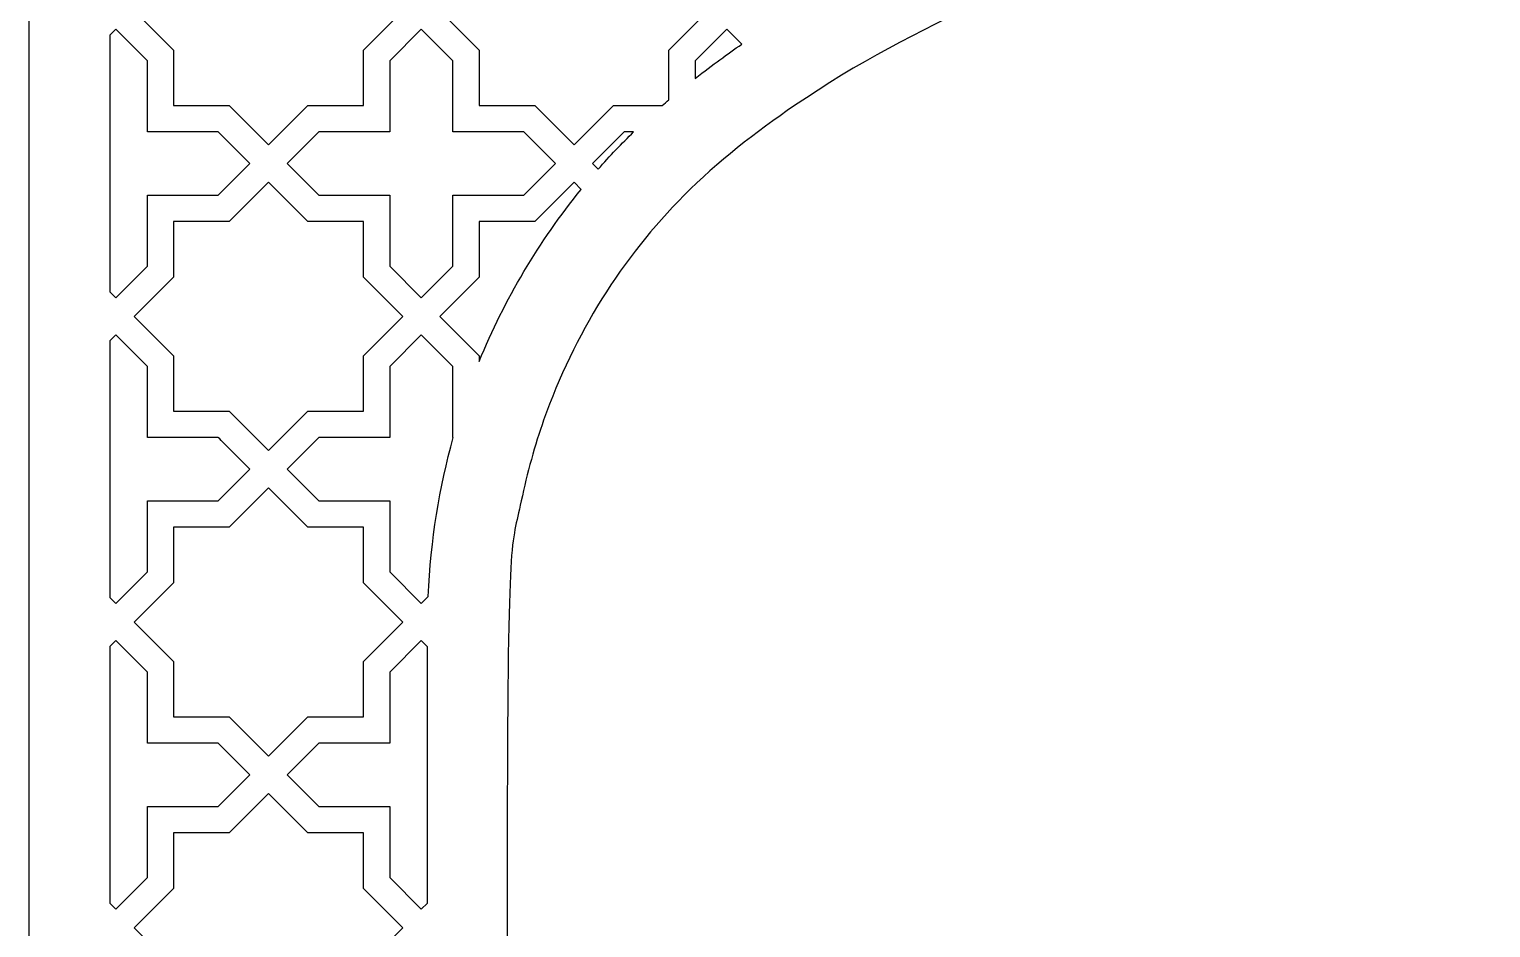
# Model space of a CAD drawing. Header units: millimetres. Extents: x -71 to 72, y -100 to 100.
# Drawn here: x -71.3 to 0.1, y 6.1 to 49.9 of the extents above; entities that cross this region are included whole.
import ezdxf

# ---------------------------------------------------------------- set-up
doc = ezdxf.new("R2010")
doc.units = ezdxf.units.MM
doc.header["$MEASUREMENT"] = 0
doc.layers.add('layer 1', color=7, linetype='Continuous')

msp = doc.modelspace()

# ---------------------------------------------------------------- linework, layer by layer
at = {"layer": 'layer 1', "color": 250}
for points, knots in [([(-71.2611, 100.1639), (-71.2611, 78.5156), (-71.2611, -66.9127), (-71.2611, -99.8361), (-71.2611, -99.8361), (-68.6245, -99.8361), (-50.7759, -99.8361), (-47.8685, -99.8361), (-47.8685, -99.8361), (-47.8685, 31.6089), (-48.193, 22.2317), (-47.2222, 26.9088), (-47.2222, 26.9088), (-47.2222, 26.9088), (-47.2222, 26.9088), (-47.2222, 26.9088), (-47.2222, 26.9088), (-46.9427, 28.2565), (-46.5496, 29.6513), (-46.1272, 30.8476), (-46.1272, 30.8476), (-46.1272, 30.8476), (-46.1273, 30.8476), (-46.1273, 30.8476), (-46.1273, 30.8476), (-44.639, 35.0647), (-42.3105, 38.7664), (-39.261, 41.8388), (-39.261, 41.8388), (-39.261, 41.8388), (-39.2611, 41.8388), (-39.2611, 41.8388), (-39.2611, 41.8388), (-37.6379, 43.4739), (-35.7635, 44.9189), (-33.8681, 46.2128), (-33.8681, 46.2128), (-33.8681, 46.2128), (-33.8681, 46.2128), (-33.8681, 46.2128), (-33.8681, 46.2128), (-21.5949, 54.5959), (-9.592, 54.6717), (0.1676, 66.4337), (0.1676, 66.4337), (1.6574, 64.6384), (3.2001, 63.1225), (4.7854, 61.801), (4.7854, 61.801), (4.7854, 61.801), (4.7854, 61.801), (4.7854, 61.801), (4.7854, 61.801), (9.9113, 57.5289), (15.3444, 55.4221), (21.4634, 52.8345), (21.4634, 52.8345), (21.4634, 52.8345), (21.4634, 52.8345), (21.4634, 52.8345), (21.4634, 52.8345), (26.3155, 50.7831), (30.1837, 48.9582), (34.2029, 46.2128), (34.2029, 46.2128), (34.2029, 46.2128), (34.2029, 46.2128), (34.2029, 46.2128), (34.2029, 46.2128), (34.7776, 45.8202), (35.3529, 45.4149), (35.9287, 44.9834), (35.9287, 44.9834), (35.9287, 44.9834), (35.9287, 44.9838), (35.9287, 44.9838), (35.9287, 44.9838), (37.4174, 43.8686), (38.717, 42.7242), (39.5961, 41.8388), (39.5961, 41.8388), (39.5961, 41.8388), (39.5958, 41.8388), (39.5958, 41.8388), (39.5958, 41.8388), (43.6492, 37.755), (46.3783, 32.5921), (47.5573, 26.9088), (47.5573, 26.9088), (47.5573, 26.9088), (47.5569, 26.9088), (47.5569, 26.9088), (47.5569, 26.9088), (48.4293, 22.7055), (48.2032, 32.2608), (48.2032, -99.8361), (48.2032, -99.8361), (61.7541, -99.8361), (57.9819, -99.8361), (71.5959, -99.8361), (71.5959, -99.8361), (71.5959, -92.9121), (71.5959, 92.2475), (71.5959, 100.1639), (71.5959, 100.1639), (65.1941, 100.1639), (-65.1562, 100.1639), (-71.2611, 100.1639)], [0, 0, 0, 0, 0.0357143, 0.0357143, 0.0357143, 0.0357143, 0.0714286, 0.0714286, 0.0714286, 0.0714286, 0.1071429, 0.1071429, 0.1071429, 0.1071429, 0.1428571, 0.1428571, 0.1428571, 0.1428571, 0.1785714, 0.1785714, 0.1785714, 0.1785714, 0.2142857, 0.2142857, 0.2142857, 0.2142857, 0.25, 0.25, 0.25, 0.25, 0.2857143, 0.2857143, 0.2857143, 0.2857143, 0.3214286, 0.3214286, 0.3214286, 0.3214286, 0.3571429, 0.3571429, 0.3571429, 0.3571429, 0.3928571, 0.3928571, 0.3928571, 0.3928571, 0.4285714, 0.4285714, 0.4285714, 0.4285714, 0.4642857, 0.4642857, 0.4642857, 0.4642857, 0.5, 0.5, 0.5, 0.5, 0.5357143, 0.5357143, 0.5357143, 0.5357143, 0.5714286, 0.5714286, 0.5714286, 0.5714286, 0.6071429, 0.6071429, 0.6071429, 0.6071429, 0.6428571, 0.6428571, 0.6428571, 0.6428571, 0.6785714, 0.6785714, 0.6785714, 0.6785714, 0.7142857, 0.7142857, 0.7142857, 0.7142857, 0.75, 0.75, 0.75, 0.75, 0.7857143, 0.7857143, 0.7857143, 0.7857143, 0.8214286, 0.8214286, 0.8214286, 0.8214286, 0.8571429, 0.8571429, 0.8571429, 0.8571429, 0.8928571, 0.8928571, 0.8928571, 0.8928571, 0.9285714, 0.9285714, 0.9285714, 0.9285714, 1, 1, 1, 1]), ([(-66.1262, 50.8469), (-66.1262, 50.8469), (-64.2055, 52.7675), (-64.2055, 52.7675), (-64.2055, 52.7675), (-64.2055, 52.7675), (-64.2055, 55.4849), (-64.2055, 55.4849), (-64.2055, 55.4849), (-64.2055, 55.4849), (-61.4925, 55.4849), (-61.4925, 55.4849), (-61.4925, 55.4849), (-61.4925, 55.4849), (-59.5716, 57.4054), (-59.5716, 57.4054), (-59.5716, 57.4054), (-59.5716, 57.4054), (-57.6509, 55.4849), (-57.6509, 55.4849), (-57.6509, 55.4849), (-57.6509, 55.4849), (-54.9334, 55.4849), (-54.9334, 55.4849), (-54.9334, 55.4849), (-54.9334, 55.4849), (-54.9334, 52.7675), (-54.9334, 52.7675), (-54.9334, 52.7675), (-54.9334, 52.7675), (-53.0129, 50.8469), (-53.0129, 50.8469), (-53.0129, 50.8469), (-53.0129, 50.8469), (-54.9334, 48.9261), (-54.9334, 48.9261), (-54.9334, 48.9261), (-54.9334, 48.9261), (-54.9334, 46.2128), (-54.9334, 46.2128), (-54.9334, 46.2128), (-54.9334, 46.2128), (-57.6509, 46.2128), (-57.6509, 46.2128), (-57.6509, 46.2128), (-57.6509, 46.2128), (-59.5716, 44.2923), (-59.5716, 44.2923), (-59.5716, 44.2923), (-59.5716, 44.2923), (-61.4925, 46.2128), (-61.4925, 46.2128), (-61.4925, 46.2128), (-61.4925, 46.2128), (-64.2055, 46.2128), (-64.2055, 46.2128), (-64.2055, 46.2128), (-64.2055, 46.2128), (-64.2055, 48.9261), (-64.2055, 48.9261), (-64.2055, 48.9261), (-64.2055, 48.9261), (-66.1262, 50.8469), (-66.1262, 50.8469)], [0, 0, 0, 0, 0.0588235, 0.0588235, 0.0588235, 0.0588235, 0.1176471, 0.1176471, 0.1176471, 0.1176471, 0.1764706, 0.1764706, 0.1764706, 0.1764706, 0.2352941, 0.2352941, 0.2352941, 0.2352941, 0.2941176, 0.2941176, 0.2941176, 0.2941176, 0.3529412, 0.3529412, 0.3529412, 0.3529412, 0.4117647, 0.4117647, 0.4117647, 0.4117647, 0.4705882, 0.4705882, 0.4705882, 0.4705882, 0.5294118, 0.5294118, 0.5294118, 0.5294118, 0.5882353, 0.5882353, 0.5882353, 0.5882353, 0.6470588, 0.6470588, 0.6470588, 0.6470588, 0.7058824, 0.7058824, 0.7058824, 0.7058824, 0.7647059, 0.7647059, 0.7647059, 0.7647059, 0.8235294, 0.8235294, 0.8235294, 0.8235294, 0.8823529, 0.8823529, 0.8823529, 0.8823529, 1, 1, 1, 1]), ([(-40.0036, 48.9261), (-40.0036, 48.9261), (-40.0036, 46.4961), (-40.0036, 46.4961), (-40.0036, 46.4961), (-40.1151, 46.4016), (-40.2281, 46.3088), (-40.338, 46.2128), (-40.338, 46.2128), (-40.338, 46.2128), (-42.7211, 46.2128), (-42.7211, 46.2128), (-42.7211, 46.2128), (-42.7211, 46.2128), (-44.6418, 44.2923), (-44.6418, 44.2923), (-44.6418, 44.2923), (-44.6418, 44.2923), (-46.5627, 46.2128), (-46.5627, 46.2128), (-46.5627, 46.2128), (-46.5627, 46.2128), (-49.2757, 46.2128), (-49.2757, 46.2128), (-49.2757, 46.2128), (-49.2757, 46.2128), (-49.2757, 48.9261), (-49.2757, 48.9261), (-49.2757, 48.9261), (-49.2757, 48.9261), (-51.1964, 50.8469), (-51.1964, 50.8469), (-51.1964, 50.8469), (-51.1964, 50.8469), (-49.2757, 52.7675), (-49.2757, 52.7675), (-49.2757, 52.7675), (-49.2757, 52.7675), (-49.2757, 55.4849), (-49.2757, 55.4849), (-49.2757, 55.4849), (-49.2757, 55.4849), (-46.5627, 55.4849), (-46.5627, 55.4849), (-46.5627, 55.4849), (-46.5627, 55.4849), (-44.6418, 57.4054), (-44.6418, 57.4054), (-44.6418, 57.4054), (-44.6418, 57.4054), (-42.7211, 55.4849), (-42.7211, 55.4849), (-42.7211, 55.4849), (-42.7211, 55.4849), (-40.0036, 55.4849), (-40.0036, 55.4849), (-40.0036, 55.4849), (-40.0036, 55.4849), (-40.0036, 52.7675), (-40.0036, 52.7675), (-40.0036, 52.7675), (-40.0036, 52.7675), (-38.0831, 50.8469), (-38.0831, 50.8469), (-38.0831, 50.8469), (-38.0831, 50.8469), (-40.0036, 48.9261), (-40.0036, 48.9261)], [0, 0, 0, 0, 0.0555556, 0.0555556, 0.0555556, 0.0555556, 0.1111111, 0.1111111, 0.1111111, 0.1111111, 0.1666667, 0.1666667, 0.1666667, 0.1666667, 0.2222222, 0.2222222, 0.2222222, 0.2222222, 0.2777778, 0.2777778, 0.2777778, 0.2777778, 0.3333333, 0.3333333, 0.3333333, 0.3333333, 0.3888889, 0.3888889, 0.3888889, 0.3888889, 0.4444444, 0.4444444, 0.4444444, 0.4444444, 0.5, 0.5, 0.5, 0.5, 0.5555556, 0.5555556, 0.5555556, 0.5555556, 0.6111111, 0.6111111, 0.6111111, 0.6111111, 0.6666667, 0.6666667, 0.6666667, 0.6666667, 0.7222222, 0.7222222, 0.7222222, 0.7222222, 0.7777778, 0.7777778, 0.7777778, 0.7777778, 0.8333333, 0.8333333, 0.8333333, 0.8333333, 0.8888889, 0.8888889, 0.8888889, 0.8888889, 1, 1, 1, 1]), ([(-67.3232, 49.651), (-67.3232, 49.651), (-67.0344, 49.9396), (-67.0344, 49.9396), (-67.0344, 49.9396), (-67.0344, 49.9396), (-65.4892, 48.3944), (-65.4892, 48.3944), (-65.4892, 48.3944), (-65.4892, 48.3944), (-65.4892, 44.9291), (-65.4892, 44.9291), (-65.4892, 44.9291), (-65.4892, 44.9291), (-62.024, 44.9291), (-62.024, 44.9291), (-62.024, 44.9291), (-62.024, 44.9291), (-60.4786, 43.3839), (-60.4786, 43.3839), (-60.4786, 43.3839), (-60.4786, 43.3839), (-62.024, 41.8388), (-62.024, 41.8388), (-62.024, 41.8388), (-62.024, 41.8388), (-65.4892, 41.8388), (-65.4892, 41.8388), (-65.4892, 41.8388), (-65.4892, 41.8388), (-65.4892, 38.3692), (-65.4892, 38.3692), (-65.4892, 38.3692), (-65.4892, 38.3692), (-67.0344, 36.824), (-67.0344, 36.824), (-67.0344, 36.824), (-67.0344, 36.824), (-67.3232, 37.1129), (-67.3232, 37.1129), (-67.3232, 37.1129), (-67.3232, 41.6504), (-67.3232, 45.1221), (-67.3232, 49.651)], [0, 0, 0, 0, 0.0833333, 0.0833333, 0.0833333, 0.0833333, 0.1666667, 0.1666667, 0.1666667, 0.1666667, 0.25, 0.25, 0.25, 0.25, 0.3333333, 0.3333333, 0.3333333, 0.3333333, 0.4166667, 0.4166667, 0.4166667, 0.4166667, 0.5, 0.5, 0.5, 0.5, 0.5833333, 0.5833333, 0.5833333, 0.5833333, 0.6666667, 0.6666667, 0.6666667, 0.6666667, 0.75, 0.75, 0.75, 0.75, 0.8333333, 0.8333333, 0.8333333, 0.8333333, 1, 1, 1, 1]), ([(-52.1046, 36.824), (-52.1046, 36.824), (-53.6498, 38.3692), (-53.6498, 38.3692), (-53.6498, 38.3692), (-53.6498, 38.3692), (-53.6498, 41.8388), (-53.6498, 41.8388), (-53.6498, 41.8388), (-53.6498, 41.8388), (-57.1194, 41.8388), (-57.1194, 41.8388), (-57.1194, 41.8388), (-57.1194, 41.8388), (-58.6646, 43.3839), (-58.6646, 43.3839), (-58.6646, 43.3839), (-58.6646, 43.3839), (-57.1194, 44.9291), (-57.1194, 44.9291), (-57.1194, 44.9291), (-57.1194, 44.9291), (-53.6498, 44.9291), (-53.6498, 44.9291), (-53.6498, 44.9291), (-53.6498, 44.9291), (-53.6498, 48.3944), (-53.6498, 48.3944), (-53.6498, 48.3944), (-53.6498, 48.3944), (-52.1046, 49.9396), (-52.1046, 49.9396), (-52.1046, 49.9396), (-52.1046, 49.9396), (-50.5594, 48.3944), (-50.5594, 48.3944), (-50.5594, 48.3944), (-50.5594, 48.3944), (-50.5594, 44.9291), (-50.5594, 44.9291), (-50.5594, 44.9291), (-50.5594, 44.9291), (-47.0942, 44.9291), (-47.0942, 44.9291), (-47.0942, 44.9291), (-47.0942, 44.9291), (-45.549, 43.3839), (-45.549, 43.3839), (-45.549, 43.3839), (-45.549, 43.3839), (-45.5488, 43.3839), (-45.5488, 43.3839), (-45.5488, 43.3839), (-45.5488, 43.3839), (-47.0942, 41.8388), (-47.0942, 41.8388), (-47.0942, 41.8388), (-47.0942, 41.8388), (-50.5594, 41.8388), (-50.5594, 41.8388), (-50.5594, 41.8388), (-50.5594, 41.8388), (-50.5594, 38.3692), (-50.5594, 38.3692), (-50.5594, 38.3692), (-50.5594, 38.3692), (-52.1046, 36.824), (-52.1046, 36.824)], [0, 0, 0, 0, 0.0555556, 0.0555556, 0.0555556, 0.0555556, 0.1111111, 0.1111111, 0.1111111, 0.1111111, 0.1666667, 0.1666667, 0.1666667, 0.1666667, 0.2222222, 0.2222222, 0.2222222, 0.2222222, 0.2777778, 0.2777778, 0.2777778, 0.2777778, 0.3333333, 0.3333333, 0.3333333, 0.3333333, 0.3888889, 0.3888889, 0.3888889, 0.3888889, 0.4444444, 0.4444444, 0.4444444, 0.4444444, 0.5, 0.5, 0.5, 0.5, 0.5555556, 0.5555556, 0.5555556, 0.5555556, 0.6111111, 0.6111111, 0.6111111, 0.6111111, 0.6666667, 0.6666667, 0.6666667, 0.6666667, 0.7222222, 0.7222222, 0.7222222, 0.7222222, 0.7777778, 0.7777778, 0.7777778, 0.7777778, 0.8333333, 0.8333333, 0.8333333, 0.8333333, 0.8888889, 0.8888889, 0.8888889, 0.8888889, 1, 1, 1, 1]), ([(-38.7201, 47.5453), (-38.7201, 47.5453), (-38.7201, 48.3944), (-38.7201, 48.3944), (-38.7201, 48.3944), (-38.7201, 48.3944), (-37.1749, 49.9396), (-37.1749, 49.9396), (-37.1749, 49.9396), (-37.1749, 49.9396), (-36.4499, 49.2146), (-36.4499, 49.2146), (-36.4499, 49.2146), (-37.1569, 48.7243), (-37.8324, 48.2357), (-38.7201, 47.5453)], [0, 0, 0, 0, 0.2, 0.2, 0.2, 0.2, 0.4, 0.4, 0.4, 0.4, 0.6, 0.6, 0.6, 0.6, 1, 1, 1, 1]), ([(-43.4629, 43.1119), (-43.4629, 43.1119), (-43.7349, 43.3839), (-43.7349, 43.3839), (-43.7349, 43.3839), (-43.7349, 43.3839), (-43.7348, 43.3839), (-43.7348, 43.3839), (-43.7348, 43.3839), (-43.7348, 43.3839), (-42.1897, 44.9291), (-42.1897, 44.9291), (-42.1897, 44.9291), (-42.1897, 44.9291), (-41.7293, 44.9291), (-41.7293, 44.9291), (-41.7293, 44.9291), (-42.2961, 44.3756), (-42.9044, 43.7473), (-43.4629, 43.1119)], [0, 0, 0, 0, 0.1666667, 0.1666667, 0.1666667, 0.1666667, 0.3333333, 0.3333333, 0.3333333, 0.3333333, 0.5, 0.5, 0.5, 0.5, 0.6666667, 0.6666667, 0.6666667, 0.6666667, 1, 1, 1, 1]), ([(-61.4925, 31.2829), (-61.4925, 31.2829), (-64.2055, 31.2829), (-64.2055, 31.2829), (-64.2055, 31.2829), (-64.2055, 31.2829), (-64.2055, 33.9961), (-64.2055, 33.9961), (-64.2055, 33.9961), (-64.2055, 33.9961), (-66.1262, 35.917), (-66.1262, 35.917), (-66.1262, 35.917), (-66.1262, 35.917), (-64.2055, 37.8375), (-64.2055, 37.8375), (-64.2055, 37.8375), (-64.2055, 37.8375), (-64.2055, 40.555), (-64.2055, 40.555), (-64.2055, 40.555), (-64.2055, 40.555), (-61.4925, 40.555), (-61.4925, 40.555), (-61.4925, 40.555), (-61.4925, 40.555), (-59.5716, 42.4759), (-59.5716, 42.4759), (-59.5716, 42.4759), (-59.5716, 42.4759), (-57.6509, 40.555), (-57.6509, 40.555), (-57.6509, 40.555), (-57.6509, 40.555), (-54.9334, 40.555), (-54.9334, 40.555), (-54.9334, 40.555), (-54.9334, 40.555), (-54.9334, 37.8375), (-54.9334, 37.8375), (-54.9334, 37.8375), (-54.9334, 37.8375), (-53.0129, 35.917), (-53.0129, 35.917), (-53.0129, 35.917), (-53.0129, 35.917), (-54.9334, 33.9961), (-54.9334, 33.9961), (-54.9334, 33.9961), (-54.9334, 33.9961), (-54.9334, 31.2829), (-54.9334, 31.2829), (-54.9334, 31.2829), (-54.9334, 31.2829), (-57.6509, 31.2829), (-57.6509, 31.2829), (-57.6509, 31.2829), (-57.6509, 31.2829), (-59.5716, 29.3624), (-59.5716, 29.3624), (-59.5716, 29.3624), (-59.5716, 29.3624), (-61.4925, 31.2829), (-61.4925, 31.2829)], [0, 0, 0, 0, 0.0588235, 0.0588235, 0.0588235, 0.0588235, 0.1176471, 0.1176471, 0.1176471, 0.1176471, 0.1764706, 0.1764706, 0.1764706, 0.1764706, 0.2352941, 0.2352941, 0.2352941, 0.2352941, 0.2941176, 0.2941176, 0.2941176, 0.2941176, 0.3529412, 0.3529412, 0.3529412, 0.3529412, 0.4117647, 0.4117647, 0.4117647, 0.4117647, 0.4705882, 0.4705882, 0.4705882, 0.4705882, 0.5294118, 0.5294118, 0.5294118, 0.5294118, 0.5882353, 0.5882353, 0.5882353, 0.5882353, 0.6470588, 0.6470588, 0.6470588, 0.6470588, 0.7058824, 0.7058824, 0.7058824, 0.7058824, 0.7647059, 0.7647059, 0.7647059, 0.7647059, 0.8235294, 0.8235294, 0.8235294, 0.8235294, 0.8823529, 0.8823529, 0.8823529, 0.8823529, 1, 1, 1, 1]), ([(-49.2757, 33.721), (-49.2757, 33.721), (-49.2757, 33.9961), (-49.2757, 33.9961), (-49.2757, 33.9961), (-49.2757, 33.9961), (-51.1964, 35.917), (-51.1964, 35.917), (-51.1964, 35.917), (-51.1964, 35.917), (-49.2757, 37.8375), (-49.2757, 37.8375), (-49.2757, 37.8375), (-49.2757, 37.8375), (-49.2757, 40.555), (-49.2757, 40.555), (-49.2757, 40.555), (-49.2757, 40.555), (-46.5627, 40.555), (-46.5627, 40.555), (-46.5627, 40.555), (-46.5627, 40.555), (-44.6418, 42.4759), (-44.6418, 42.4759), (-44.6418, 42.4759), (-44.6418, 42.4759), (-44.2901, 42.1241), (-44.2901, 42.1241), (-44.2901, 42.1241), (-46.3573, 39.5796), (-48.0383, 36.7535), (-49.2757, 33.721)], [0, 0, 0, 0, 0.1111111, 0.1111111, 0.1111111, 0.1111111, 0.2222222, 0.2222222, 0.2222222, 0.2222222, 0.3333333, 0.3333333, 0.3333333, 0.3333333, 0.4444444, 0.4444444, 0.4444444, 0.4444444, 0.5555556, 0.5555556, 0.5555556, 0.5555556, 0.6666667, 0.6666667, 0.6666667, 0.6666667, 0.7777778, 0.7777778, 0.7777778, 0.7777778, 1, 1, 1, 1]), ([(-67.3232, 34.7211), (-67.3232, 34.7211), (-67.0344, 35.01), (-67.0344, 35.01), (-67.0344, 35.01), (-67.0344, 35.01), (-65.4892, 33.4645), (-65.4892, 33.4645), (-65.4892, 33.4645), (-65.4892, 33.4645), (-65.4892, 29.9995), (-65.4892, 29.9995), (-65.4892, 29.9995), (-65.4892, 29.9995), (-62.024, 29.9995), (-62.024, 29.9995), (-62.024, 29.9995), (-62.0197, 29.9953), (-60.4828, 28.4582), (-60.4785, 28.4544), (-60.4785, 28.4544), (-60.4785, 28.4544), (-62.024, 26.9088), (-62.024, 26.9088), (-62.024, 26.9088), (-62.024, 26.9088), (-65.4892, 26.9088), (-65.4892, 26.9088), (-65.4892, 26.9088), (-65.4892, 26.9088), (-65.4892, 23.4396), (-65.4892, 23.4396), (-65.4892, 23.4396), (-65.4892, 23.4396), (-67.0344, 21.8941), (-67.0344, 21.8941), (-67.0344, 21.8941), (-67.0344, 21.8941), (-67.3232, 22.183), (-67.3232, 22.183), (-67.3232, 22.183), (-67.3232, 26.7208), (-67.3232, 30.1921), (-67.3232, 34.7211)], [0, 0, 0, 0, 0.0833333, 0.0833333, 0.0833333, 0.0833333, 0.1666667, 0.1666667, 0.1666667, 0.1666667, 0.25, 0.25, 0.25, 0.25, 0.3333333, 0.3333333, 0.3333333, 0.3333333, 0.4166667, 0.4166667, 0.4166667, 0.4166667, 0.5, 0.5, 0.5, 0.5, 0.5833333, 0.5833333, 0.5833333, 0.5833333, 0.6666667, 0.6666667, 0.6666667, 0.6666667, 0.75, 0.75, 0.75, 0.75, 0.8333333, 0.8333333, 0.8333333, 0.8333333, 1, 1, 1, 1]), ([(-51.7639, 22.2349), (-51.7639, 22.2349), (-52.1046, 21.8941), (-52.1046, 21.8941), (-52.1046, 21.8941), (-52.1046, 21.8941), (-53.6498, 23.4396), (-53.6498, 23.4396), (-53.6498, 23.4396), (-53.6498, 23.4396), (-53.6498, 26.9088), (-53.6498, 26.9088), (-53.6498, 26.9088), (-53.6498, 26.9088), (-57.1194, 26.9088), (-57.1194, 26.9088), (-57.1194, 26.9088), (-57.1194, 26.9088), (-58.6646, 28.4544), (-58.6646, 28.4544), (-58.6646, 28.4544), (-58.6646, 28.4544), (-58.6646, 28.4544), (-58.6646, 28.4544), (-58.6646, 28.4544), (-58.6646, 28.4544), (-57.1194, 29.9995), (-57.1194, 29.9995), (-57.1194, 29.9995), (-57.1194, 29.9995), (-53.6498, 29.9995), (-53.6498, 29.9995), (-53.6498, 29.9995), (-53.6498, 29.9995), (-53.6498, 33.4645), (-53.6498, 33.4645), (-53.6498, 33.4645), (-53.6498, 33.4645), (-52.1046, 35.01), (-52.1046, 35.01), (-52.1046, 35.01), (-52.1046, 35.01), (-50.5594, 33.4645), (-50.5594, 33.4645), (-50.5594, 33.4645), (-50.5594, 33.4645), (-50.5594, 29.9995), (-50.5594, 29.9995), (-50.5594, 29.9995), (-50.5594, 29.9995), (-50.5426, 29.9995), (-50.5426, 29.9995), (-50.5426, 29.9995), (-51.2204, 27.5608), (-51.6436, 24.9978), (-51.7639, 22.2349)], [0, 0, 0, 0, 0.0666667, 0.0666667, 0.0666667, 0.0666667, 0.1333333, 0.1333333, 0.1333333, 0.1333333, 0.2, 0.2, 0.2, 0.2, 0.2666667, 0.2666667, 0.2666667, 0.2666667, 0.3333333, 0.3333333, 0.3333333, 0.3333333, 0.4, 0.4, 0.4, 0.4, 0.4666667, 0.4666667, 0.4666667, 0.4666667, 0.5333333, 0.5333333, 0.5333333, 0.5333333, 0.6, 0.6, 0.6, 0.6, 0.6666667, 0.6666667, 0.6666667, 0.6666667, 0.7333333, 0.7333333, 0.7333333, 0.7333333, 0.8, 0.8, 0.8, 0.8, 0.8666667, 0.8666667, 0.8666667, 0.8666667, 1, 1, 1, 1]), ([(-53.0129, 20.9871), (-53.0129, 20.9871), (-54.9334, 19.0662), (-54.9334, 19.0662), (-54.9334, 19.0662), (-54.9334, 19.0662), (-54.9334, 16.3534), (-54.9334, 16.3534), (-54.9334, 16.3534), (-54.9334, 16.3534), (-57.6509, 16.3534), (-57.6509, 16.3534), (-57.6509, 16.3534), (-57.6509, 16.3534), (-59.5716, 14.4325), (-59.5716, 14.4325), (-59.5716, 14.4325), (-59.5716, 14.4325), (-61.4925, 16.3534), (-61.4925, 16.3534), (-61.4925, 16.3534), (-61.4925, 16.3534), (-64.2055, 16.3534), (-64.2055, 16.3534), (-64.2055, 16.3534), (-64.2055, 16.3534), (-64.2055, 19.0662), (-64.2055, 19.0662), (-64.2055, 19.0662), (-64.2055, 19.0662), (-66.1262, 20.9871), (-66.1262, 20.9871), (-66.1262, 20.9871), (-66.1262, 20.9871), (-64.2055, 22.908), (-64.2055, 22.908), (-64.2055, 22.908), (-64.2055, 22.908), (-64.2055, 25.6254), (-64.2055, 25.6254), (-64.2055, 25.6254), (-64.2055, 25.6254), (-61.4925, 25.6254), (-61.4925, 25.6254), (-61.4925, 25.6254), (-61.4925, 25.6254), (-59.5716, 27.546), (-59.5716, 27.546), (-59.5716, 27.546), (-59.5716, 27.546), (-57.6509, 25.6254), (-57.6509, 25.6254), (-57.6509, 25.6254), (-57.6509, 25.6254), (-54.9334, 25.6254), (-54.9334, 25.6254), (-54.9334, 25.6254), (-54.9334, 25.6254), (-54.9334, 22.908), (-54.9334, 22.908), (-54.9334, 22.908), (-54.9334, 22.908), (-53.0129, 20.9871), (-53.0129, 20.9871)], [0, 0, 0, 0, 0.0588235, 0.0588235, 0.0588235, 0.0588235, 0.1176471, 0.1176471, 0.1176471, 0.1176471, 0.1764706, 0.1764706, 0.1764706, 0.1764706, 0.2352941, 0.2352941, 0.2352941, 0.2352941, 0.2941176, 0.2941176, 0.2941176, 0.2941176, 0.3529412, 0.3529412, 0.3529412, 0.3529412, 0.4117647, 0.4117647, 0.4117647, 0.4117647, 0.4705882, 0.4705882, 0.4705882, 0.4705882, 0.5294118, 0.5294118, 0.5294118, 0.5294118, 0.5882353, 0.5882353, 0.5882353, 0.5882353, 0.6470588, 0.6470588, 0.6470588, 0.6470588, 0.7058824, 0.7058824, 0.7058824, 0.7058824, 0.7647059, 0.7647059, 0.7647059, 0.7647059, 0.8235294, 0.8235294, 0.8235294, 0.8235294, 0.8823529, 0.8823529, 0.8823529, 0.8823529, 1, 1, 1, 1]), ([(-67.3232, 19.7916), (-67.3232, 19.7916), (-67.0344, 20.0801), (-67.0344, 20.0801), (-67.0344, 20.0801), (-67.0344, 20.0801), (-65.4892, 18.535), (-65.4892, 18.535), (-65.4892, 18.535), (-65.4892, 18.535), (-65.4892, 15.0696), (-65.4892, 15.0696), (-65.4892, 15.0696), (-65.4892, 15.0696), (-62.024, 15.0696), (-62.024, 15.0696), (-62.024, 15.0696), (-62.024, 15.0696), (-60.4786, 13.5245), (-60.4786, 13.5245), (-60.4786, 13.5245), (-60.4786, 13.5245), (-60.4786, 13.5245), (-60.4786, 13.5245), (-60.4786, 13.5245), (-60.4786, 13.5245), (-62.024, 11.9793), (-62.024, 11.9793), (-62.024, 11.9793), (-62.024, 11.9793), (-65.4892, 11.9793), (-65.4892, 11.9793), (-65.4892, 11.9793), (-65.4892, 11.9793), (-65.4892, 8.5097), (-65.4892, 8.5097), (-65.4892, 8.5097), (-65.4892, 8.5097), (-67.0344, 6.9646), (-67.0344, 6.9646), (-67.0344, 6.9646), (-67.0344, 6.9646), (-67.3232, 7.2535), (-67.3232, 7.2535), (-67.3232, 7.2535), (-67.3232, 11.7906), (-67.3232, 15.2626), (-67.3232, 19.7916)], [0, 0, 0, 0, 0.0769231, 0.0769231, 0.0769231, 0.0769231, 0.1538462, 0.1538462, 0.1538462, 0.1538462, 0.2307692, 0.2307692, 0.2307692, 0.2307692, 0.3076923, 0.3076923, 0.3076923, 0.3076923, 0.3846154, 0.3846154, 0.3846154, 0.3846154, 0.4615385, 0.4615385, 0.4615385, 0.4615385, 0.5384615, 0.5384615, 0.5384615, 0.5384615, 0.6153846, 0.6153846, 0.6153846, 0.6153846, 0.6923077, 0.6923077, 0.6923077, 0.6923077, 0.7692308, 0.7692308, 0.7692308, 0.7692308, 0.8461538, 0.8461538, 0.8461538, 0.8461538, 1, 1, 1, 1]), ([(-51.8062, 7.263), (-51.8062, 7.263), (-52.1046, 6.9646), (-52.1046, 6.9646), (-52.1046, 6.9646), (-52.1046, 6.9646), (-53.6498, 8.5097), (-53.6498, 8.5097), (-53.6498, 8.5097), (-53.6498, 8.5097), (-53.6498, 11.9793), (-53.6498, 11.9793), (-53.6498, 11.9793), (-53.6498, 11.9793), (-57.1194, 11.9793), (-57.1194, 11.9793), (-57.1194, 11.9793), (-57.1194, 11.9793), (-58.6646, 13.5245), (-58.6646, 13.5245), (-58.6646, 13.5245), (-58.6646, 13.5245), (-58.6646, 13.5245), (-58.6646, 13.5245), (-58.6646, 13.5245), (-58.6646, 13.5245), (-57.1194, 15.0696), (-57.1194, 15.0696), (-57.1194, 15.0696), (-57.1194, 15.0696), (-53.6498, 15.0696), (-53.6498, 15.0696), (-53.6498, 15.0696), (-53.6498, 15.0696), (-53.6498, 18.535), (-53.6498, 18.535), (-53.6498, 18.535), (-53.6498, 18.535), (-52.1046, 20.0801), (-52.1046, 20.0801), (-52.1046, 20.0801), (-52.1046, 20.0801), (-52.1046, 20.0801), (-52.1046, 20.0801), (-52.1046, 20.0801), (-52.1046, 20.0801), (-51.8062, 19.7817), (-51.8062, 19.7817), (-51.8062, 19.7817), (-51.8062, 15.2499), (-51.8062, 11.793), (-51.8062, 7.263)], [0, 0, 0, 0, 0.0714286, 0.0714286, 0.0714286, 0.0714286, 0.1428571, 0.1428571, 0.1428571, 0.1428571, 0.2142857, 0.2142857, 0.2142857, 0.2142857, 0.2857143, 0.2857143, 0.2857143, 0.2857143, 0.3571429, 0.3571429, 0.3571429, 0.3571429, 0.4285714, 0.4285714, 0.4285714, 0.4285714, 0.5, 0.5, 0.5, 0.5, 0.5714286, 0.5714286, 0.5714286, 0.5714286, 0.6428571, 0.6428571, 0.6428571, 0.6428571, 0.7142857, 0.7142857, 0.7142857, 0.7142857, 0.7857143, 0.7857143, 0.7857143, 0.7857143, 0.8571429, 0.8571429, 0.8571429, 0.8571429, 1, 1, 1, 1]), ([(-53.0129, 6.0576), (-53.0129, 6.0576), (-54.9334, 4.1367), (-54.9334, 4.1367), (-54.9334, 4.1367), (-54.9334, 4.1367), (-54.9334, 1.4238), (-54.9334, 1.4238), (-54.9334, 1.4238), (-54.9334, 1.4238), (-57.6509, 1.4238), (-57.6509, 1.4238), (-57.6509, 1.4238), (-57.6509, 1.4238), (-59.5716, -0.4971), (-59.5716, -0.4971), (-59.5716, -0.4971), (-59.5716, -0.4971), (-61.4925, 1.4238), (-61.4925, 1.4238), (-61.4925, 1.4238), (-61.4925, 1.4238), (-64.2055, 1.4238), (-64.2055, 1.4238), (-64.2055, 1.4238), (-64.2055, 1.4238), (-64.2055, 4.1367), (-64.2055, 4.1367), (-64.2055, 4.1367), (-64.2055, 4.1367), (-66.1262, 6.0576), (-66.1262, 6.0576), (-66.1262, 6.0576), (-66.1262, 6.0576), (-64.2055, 7.9781), (-64.2055, 7.9781), (-64.2055, 7.9781), (-64.2055, 7.9781), (-64.2055, 10.6955), (-64.2055, 10.6955), (-64.2055, 10.6955), (-64.2055, 10.6955), (-61.4925, 10.6955), (-61.4925, 10.6955), (-61.4925, 10.6955), (-61.4925, 10.6955), (-59.5716, 12.6164), (-59.5716, 12.6164), (-59.5716, 12.6164), (-59.5716, 12.6164), (-57.6509, 10.6955), (-57.6509, 10.6955), (-57.6509, 10.6955), (-57.6509, 10.6955), (-54.9334, 10.6955), (-54.9334, 10.6955), (-54.9334, 10.6955), (-54.9334, 10.6955), (-54.9334, 7.9781), (-54.9334, 7.9781), (-54.9334, 7.9781), (-54.9334, 7.9781), (-53.0129, 6.0576), (-53.0129, 6.0576)], [0, 0, 0, 0, 0.0588235, 0.0588235, 0.0588235, 0.0588235, 0.1176471, 0.1176471, 0.1176471, 0.1176471, 0.1764706, 0.1764706, 0.1764706, 0.1764706, 0.2352941, 0.2352941, 0.2352941, 0.2352941, 0.2941176, 0.2941176, 0.2941176, 0.2941176, 0.3529412, 0.3529412, 0.3529412, 0.3529412, 0.4117647, 0.4117647, 0.4117647, 0.4117647, 0.4705882, 0.4705882, 0.4705882, 0.4705882, 0.5294118, 0.5294118, 0.5294118, 0.5294118, 0.5882353, 0.5882353, 0.5882353, 0.5882353, 0.6470588, 0.6470588, 0.6470588, 0.6470588, 0.7058824, 0.7058824, 0.7058824, 0.7058824, 0.7647059, 0.7647059, 0.7647059, 0.7647059, 0.8235294, 0.8235294, 0.8235294, 0.8235294, 0.8823529, 0.8823529, 0.8823529, 0.8823529, 1, 1, 1, 1])]:
    msp.add_open_spline(points, degree=3, knots=knots, dxfattribs=at)

doc.saveas('drawing.dxf')
